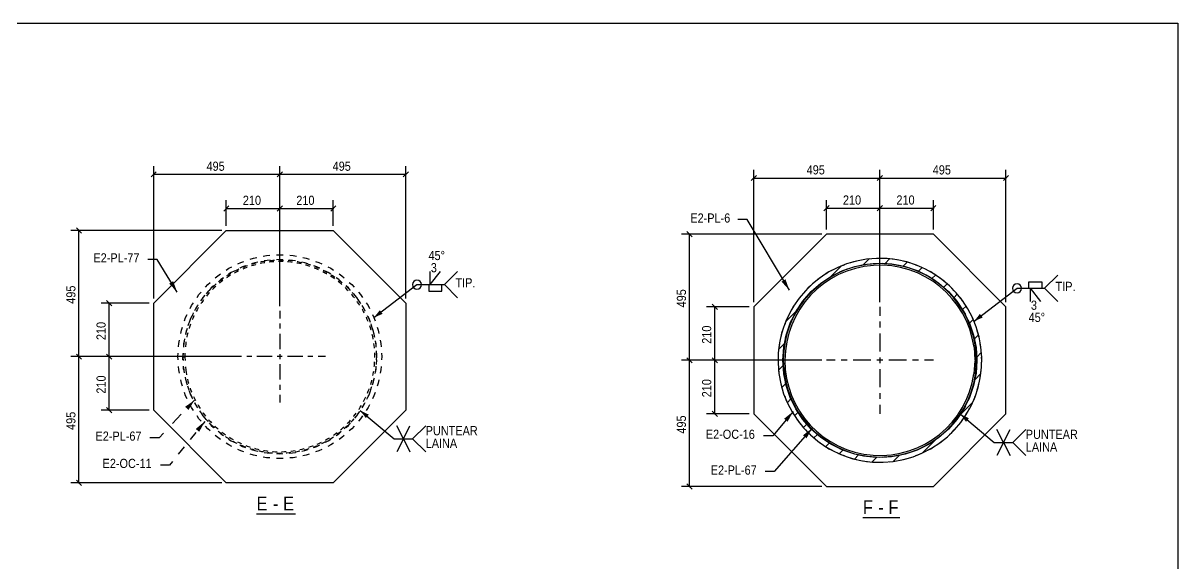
# Model space of a CAD drawing. Header units: millimetres. Extents: x 67 to 383, y 106 to 148.
# Drawn here: x 342.19 to 382.71, y 129.02 to 147.94 of the extents above; entities that cross this region are included whole.
import ezdxf

# ---------------------------------------------------------------- set-up
doc = ezdxf.new("R2010")
doc.units = ezdxf.units.MM
doc.linetypes.add('XKITLINE00', pattern=[0])
doc.styles.add('ARIAL', font='ARIAL.TTF')

msp = doc.modelspace()

# ---------------------------------------------------------------- linework, layer by layer
at = {"color": 5, "linetype": 'XKITLINE00'}
for p, q in [((315.942, 147.941), (382.708, 147.941)), ((382.708, 147.941), (382.708, 106.114))]:
    msp.add_line(p, q, dxfattribs=at)
at = {"linetype": 'XKITLINE00'}
for p, q in [((346.862, 142.732), (346.68, 142.55)), ((346.771, 138.288), (346.771, 142.926)), ((346.771, 142.641), (351.195, 142.641)), ((351.286, 142.732), (351.104, 142.55)), ((351.286, 142.732), (351.104, 142.55)), ((351.195, 138.288), (351.195, 142.926)), ((351.195, 138.288), (351.195, 142.926)), ((351.195, 142.641), (355.619, 142.641)), ((355.71, 142.732), (355.528, 142.55)), ((355.619, 138.288), (355.619, 142.926)), ((367.827, 138.16), (367.827, 142.798)), ((372.252, 138.16), (372.252, 142.798)), ((372.252, 138.16), (372.252, 142.798)), ((376.676, 138.16), (376.676, 142.798)), ((367.918, 142.603), (367.736, 142.421)), ((367.827, 142.512), (372.252, 142.512)), ((372.343, 142.603), (372.161, 142.421)), ((372.343, 142.603), (372.161, 142.421)), ((372.252, 142.512), (376.676, 142.512)), ((376.767, 142.603), (376.585, 142.421)), ((349.409, 141.536), (349.227, 141.354)), ((349.318, 140.835), (349.318, 141.73)), ((349.318, 141.445), (351.195, 141.445)), ((351.286, 141.536), (351.104, 141.354)), ((351.286, 141.536), (351.104, 141.354)), ((351.195, 138.02), (351.195, 141.73)), ((351.195, 138.02), (351.195, 141.73)), ((351.195, 141.445), (353.072, 141.445)), ((353.163, 141.536), (352.981, 141.354)), ((353.072, 140.835), (353.072, 141.73)), ((370.466, 141.546), (370.284, 141.364)), ((370.375, 140.707), (370.375, 141.741)), ((370.375, 141.455), (372.252, 141.455)), ((372.343, 141.546), (372.161, 141.364)), ((372.343, 141.546), (372.161, 141.364)), ((372.252, 138.16), (372.252, 141.741)), ((372.252, 138.16), (372.252, 141.741)), ((372.252, 141.455), (374.129, 141.455)), ((374.22, 141.546), (374.038, 141.364)), ((374.129, 140.707), (374.129, 141.741)), ((367.592, 141.054), (367.27, 141.054)), ((369.076, 138.577), (367.592, 141.054)), ((349.157, 140.674), (343.864, 140.674)), ((344.058, 140.765), (344.24, 140.583)), ((344.149, 136.25), (344.149, 140.674)), ((365.481, 140.637), (365.663, 140.455)), ((370.214, 140.546), (365.287, 140.546)), ((365.572, 136.122), (365.572, 140.546)), ((350.728, 139.795), (350.845, 139.802)), ((351.078, 139.818), (351.195, 139.825)), ((351.195, 139.825), (351.312, 139.818)), ((351.545, 139.802), (351.662, 139.795)), ((346.887, 139.657), (346.565, 139.657)), ((347.596, 138.51), (346.887, 139.657)), ((349.407, 139.346), (349.512, 139.398)), ((349.722, 139.501), (349.827, 139.553)), ((349.892, 139.396), (349.792, 139.347)), ((349.827, 139.553), (349.938, 139.591)), ((349.997, 139.432), (349.892, 139.396)), ((349.911, 139.388), (349.946, 139.403)), ((349.946, 139.403), (350.02, 139.431)), ((350.02, 139.431), (350.061, 139.446)), ((350.159, 139.666), (350.27, 139.703)), ((350.263, 139.451), (350.197, 139.432)), ((350.314, 139.539), (350.208, 139.503)), ((350.214, 139.496), (350.247, 139.506)), ((350.247, 139.506), (350.323, 139.527)), ((350.338, 139.472), (350.263, 139.451)), ((350.27, 139.703), (350.384, 139.726)), ((350.423, 139.561), (350.314, 139.539)), ((350.323, 139.527), (350.369, 139.539)), ((350.352, 139.476), (350.338, 139.472)), ((350.566, 139.525), (350.509, 139.513)), ((350.526, 139.574), (350.556, 139.58)), ((350.556, 139.58), (350.634, 139.594)), ((350.643, 139.538), (350.566, 139.525)), ((350.614, 139.772), (350.728, 139.795)), ((350.634, 139.594), (350.684, 139.602)), ((350.751, 139.626), (350.641, 139.604)), ((350.667, 139.542), (350.643, 139.538)), ((350.862, 139.633), (350.751, 139.626)), ((350.876, 139.569), (350.826, 139.564)), ((350.844, 139.623), (350.87, 139.626)), ((350.87, 139.626), (350.95, 139.632)), ((350.954, 139.576), (350.876, 139.569)), ((350.95, 139.632), (351.004, 139.636)), ((350.986, 139.578), (350.954, 139.576)), ((351.195, 139.655), (351.084, 139.648)), ((351.188, 139.584), (351.147, 139.584)), ((351.165, 139.641), (351.188, 139.641)), ((351.188, 139.641), (351.267, 139.64)), ((351.266, 139.584), (351.188, 139.584)), ((351.306, 139.648), (351.195, 139.655)), ((351.308, 139.582), (351.266, 139.584)), ((351.267, 139.64), (351.326, 139.638)), ((351.5, 139.57), (351.469, 139.573)), ((351.486, 139.628), (351.506, 139.627)), ((351.578, 139.562), (351.5, 139.57)), ((351.506, 139.627), (351.585, 139.619)), ((351.639, 139.626), (351.528, 139.633)), ((351.629, 139.556), (351.578, 139.562)), ((351.585, 139.619), (351.646, 139.611)), ((351.749, 139.604), (351.639, 139.626)), ((351.662, 139.795), (351.776, 139.772)), ((351.81, 139.527), (351.788, 139.531)), ((351.805, 139.586), (351.82, 139.583)), ((351.887, 139.512), (351.81, 139.527)), ((351.82, 139.583), (351.898, 139.567)), ((351.945, 139.499), (351.887, 139.512)), ((351.898, 139.567), (351.963, 139.553)), ((352.076, 139.539), (351.967, 139.561)), ((352.006, 139.726), (352.12, 139.703)), ((352.182, 139.503), (352.076, 139.539)), ((352.114, 139.455), (352.101, 139.459)), ((352.189, 139.433), (352.114, 139.455)), ((352.118, 139.513), (352.13, 139.51)), ((352.12, 139.703), (352.231, 139.666)), ((352.13, 139.51), (352.206, 139.487)), ((352.255, 139.411), (352.189, 139.433)), ((352.206, 139.487), (352.272, 139.465)), ((352.498, 139.396), (352.393, 139.432)), ((352.423, 139.411), (352.431, 139.408)), ((352.431, 139.408), (352.505, 139.378)), ((352.452, 139.591), (352.563, 139.553)), ((352.598, 139.347), (352.498, 139.396)), ((352.563, 139.553), (352.668, 139.501)), ((352.878, 139.398), (352.983, 139.346)), ((370.884, 139.425), (370.779, 139.373)), ((370.994, 139.462), (370.884, 139.425)), ((371.326, 139.575), (371.216, 139.537)), ((371.265, 139.375), (371.37, 139.411)), ((371.441, 139.598), (371.326, 139.575)), ((371.37, 139.411), (371.48, 139.432)), ((371.785, 139.666), (371.67, 139.643)), ((371.698, 139.476), (371.807, 139.497)), ((371.902, 139.674), (371.785, 139.666)), ((371.807, 139.497), (371.918, 139.505)), ((372.252, 139.697), (372.135, 139.689)), ((372.141, 139.519), (372.252, 139.527)), ((372.368, 139.689), (372.252, 139.697)), ((372.252, 139.527), (372.363, 139.519)), ((372.585, 139.505), (372.696, 139.497)), ((372.718, 139.666), (372.602, 139.674)), ((372.696, 139.497), (372.805, 139.476)), ((372.833, 139.643), (372.718, 139.666)), ((373.024, 139.432), (373.133, 139.411)), ((373.177, 139.575), (373.062, 139.598)), ((373.133, 139.411), (373.238, 139.375)), ((373.288, 139.537), (373.177, 139.575)), ((373.62, 139.425), (373.509, 139.462)), ((373.725, 139.373), (373.62, 139.425)), ((348.931, 139.009), (349.019, 139.087)), ((349.019, 139.087), (349.116, 139.151)), ((349.215, 139.013), (349.122, 138.951)), ((349.183, 138.98), (349.209, 138.999)), ((349.31, 139.281), (349.407, 139.346)), ((349.345, 139.024), (349.331, 139.014)), ((349.342, 139.09), (349.38, 139.115)), ((349.41, 139.067), (349.345, 139.024)), ((349.38, 139.115), (349.448, 139.156)), ((349.493, 139.199), (349.4, 139.137)), ((349.466, 139.101), (349.41, 139.067)), ((349.448, 139.156), (349.479, 139.174)), ((349.592, 139.248), (349.493, 139.199)), ((349.613, 139.185), (349.606, 139.181)), ((349.682, 139.221), (349.613, 139.185)), ((349.619, 139.253), (349.656, 139.272)), ((349.656, 139.272), (349.728, 139.307)), ((349.749, 139.254), (349.682, 139.221)), ((349.728, 139.307), (349.763, 139.324)), ((349.967, 139.35), (349.895, 139.321)), ((350.04, 139.378), (349.967, 139.35)), ((350.045, 139.38), (350.04, 139.378)), ((352.41, 139.355), (352.406, 139.357)), ((352.483, 139.326), (352.41, 139.355)), ((352.554, 139.295), (352.483, 139.326)), ((352.505, 139.378), (352.572, 139.349)), ((352.765, 139.192), (352.7, 139.226)), ((352.717, 139.28), (352.721, 139.278)), ((352.721, 139.278), (352.792, 139.242)), ((352.834, 139.154), (352.765, 139.192)), ((352.792, 139.242), (352.859, 139.205)), ((352.897, 139.199), (352.798, 139.248)), ((352.841, 139.15), (352.834, 139.154)), ((352.99, 139.137), (352.897, 139.199)), ((353.034, 139.032), (352.979, 139.067)), ((352.983, 139.346), (353.08, 139.281)), ((352.998, 139.122), (352.998, 139.122)), ((352.998, 139.122), (353.065, 139.079)), ((353.098, 138.988), (353.034, 139.032)), ((353.065, 139.079), (353.131, 139.035)), ((353.113, 138.977), (353.098, 138.988)), ((353.131, 139.035), (353.132, 139.034)), ((353.268, 138.951), (353.175, 139.013)), ((353.274, 139.151), (353.371, 139.087)), ((353.371, 139.087), (353.459, 139.009)), ((370.173, 139.023), (370.075, 138.958)), ((370.464, 139.218), (370.367, 139.153)), ((370.457, 139.009), (370.549, 139.07)), ((370.569, 139.27), (370.464, 139.218)), ((370.549, 139.07), (370.649, 139.12)), ((370.849, 139.218), (370.949, 139.267)), ((370.949, 139.267), (371.054, 139.303)), ((373.449, 139.303), (373.555, 139.267)), ((373.555, 139.267), (373.655, 139.218)), ((373.854, 139.12), (373.954, 139.07)), ((374.039, 139.218), (373.934, 139.27)), ((373.954, 139.07), (374.047, 139.009)), ((374.137, 139.153), (374.039, 139.218)), ((374.428, 138.958), (374.331, 139.023)), ((348.59, 138.69), (348.667, 138.778)), ((348.667, 138.778), (348.755, 138.855)), ((348.787, 138.658), (348.714, 138.574)), ((348.871, 138.731), (348.787, 138.658)), ((348.86, 138.63), (348.835, 138.605)), ((348.839, 138.689), (348.878, 138.726)), ((348.917, 138.685), (348.86, 138.63)), ((348.878, 138.726), (348.937, 138.78)), ((348.951, 138.716), (348.917, 138.685)), ((348.937, 138.78), (348.958, 138.798)), ((349.122, 138.951), (349.039, 138.878)), ((349.093, 138.839), (349.073, 138.822)), ((349.081, 138.901), (349.12, 138.932)), ((349.155, 138.887), (349.093, 138.839)), ((349.12, 138.932), (349.183, 138.98)), ((349.2, 138.921), (349.155, 138.887)), ((353.286, 138.847), (353.242, 138.882)), ((353.262, 138.939), (353.322, 138.892)), ((353.352, 138.878), (353.268, 138.951)), ((353.346, 138.798), (353.286, 138.847)), ((353.322, 138.892), (353.383, 138.841)), ((353.367, 138.78), (353.346, 138.798)), ((353.383, 138.841), (353.387, 138.838)), ((353.52, 138.64), (353.486, 138.672)), ((353.507, 138.731), (353.56, 138.681)), ((353.603, 138.658), (353.519, 138.731)), ((353.575, 138.585), (353.52, 138.64)), ((353.56, 138.681), (353.616, 138.625)), ((353.6, 138.559), (353.575, 138.585)), ((353.676, 138.574), (353.603, 138.658)), ((353.616, 138.625), (353.622, 138.618)), ((353.635, 138.855), (353.723, 138.778)), ((353.723, 138.778), (353.8, 138.69)), ((369.724, 138.65), (369.647, 138.562)), ((369.812, 138.727), (369.724, 138.65)), ((369.844, 138.529), (369.928, 138.603)), ((370.075, 138.958), (369.987, 138.881)), ((370.095, 138.75), (370.179, 138.823)), ((370.179, 138.823), (370.272, 138.885)), ((374.232, 138.885), (374.325, 138.823)), ((374.325, 138.823), (374.408, 138.75)), ((374.516, 138.881), (374.428, 138.958)), ((374.576, 138.603), (374.659, 138.529)), ((374.78, 138.65), (374.692, 138.727)), ((374.857, 138.562), (374.78, 138.65)), ((345.119, 138.218), (345.301, 138.036)), ((348.294, 138.329), (348.359, 138.427)), ((348.359, 138.427), (348.436, 138.514)), ((348.422, 138.201), (348.457, 138.251)), ((348.494, 138.323), (348.432, 138.23)), ((348.457, 138.251), (348.504, 138.314)), ((348.503, 138.217), (348.457, 138.153)), ((348.567, 138.407), (348.494, 138.323)), ((348.52, 138.24), (348.503, 138.217)), ((348.504, 138.314), (348.517, 138.33)), ((348.619, 138.455), (348.656, 138.498)), ((348.648, 138.401), (348.619, 138.367)), ((348.699, 138.461), (348.648, 138.401)), ((348.656, 138.498), (348.71, 138.557)), ((348.724, 138.489), (348.699, 138.461)), ((348.71, 138.557), (348.726, 138.575)), ((353.734, 138.412), (353.709, 138.44)), ((353.732, 138.5), (353.777, 138.449)), ((353.784, 138.352), (353.734, 138.412)), ((353.777, 138.449), (353.828, 138.388)), ((353.812, 138.316), (353.784, 138.352)), ((353.896, 138.323), (353.823, 138.407)), ((353.828, 138.388), (353.836, 138.378)), ((353.958, 138.23), (353.896, 138.323)), ((353.925, 138.165), (353.908, 138.188)), ((353.933, 138.25), (353.971, 138.197)), ((353.954, 138.514), (354.031, 138.427)), ((353.971, 138.197), (354.016, 138.132)), ((354.031, 138.427), (354.096, 138.329)), ((369.415, 138.298), (369.35, 138.201)), ((369.492, 138.386), (369.415, 138.298)), ((369.489, 138.102), (369.55, 138.194)), ((369.55, 138.194), (369.624, 138.278)), ((369.771, 138.446), (369.844, 138.529)), ((374.659, 138.529), (374.733, 138.446)), ((374.88, 138.278), (374.953, 138.194)), ((374.953, 138.194), (375.015, 138.102)), ((375.088, 138.298), (375.011, 138.386)), ((375.153, 138.201), (375.088, 138.298)), ((346.61, 138.127), (344.924, 138.127)), ((345.21, 136.25), (345.21, 138.127)), ((348.047, 137.933), (348.099, 138.038)), ((348.099, 138.038), (348.164, 138.135)), ((348.132, 137.705), (348.167, 137.776)), ((348.167, 137.776), (348.173, 137.788)), ((348.246, 137.953), (348.197, 137.853)), ((348.308, 138.045), (348.246, 137.953)), ((348.249, 137.93), (348.282, 137.985)), ((348.291, 137.889), (348.261, 137.834)), ((348.282, 137.985), (348.323, 138.053)), ((348.33, 137.956), (348.291, 137.889)), ((348.323, 138.053), (348.332, 138.067)), ((348.341, 137.973), (348.33, 137.956)), ((348.457, 138.153), (348.427, 138.109)), ((351.195, 137.859), (351.195, 137.591)), ((353.969, 138.1), (353.925, 138.165)), ((353.999, 138.055), (353.969, 138.1)), ((354.016, 138.132), (354.025, 138.118)), ((354.144, 137.953), (354.082, 138.045)), ((354.092, 137.901), (354.082, 137.917)), ((354.13, 137.832), (354.092, 137.901)), ((354.111, 137.982), (354.141, 137.929)), ((354.16, 137.776), (354.13, 137.832)), ((354.141, 137.929), (354.18, 137.859)), ((354.193, 137.853), (354.144, 137.953)), ((354.18, 137.859), (354.189, 137.841)), ((354.226, 138.135), (354.291, 138.038)), ((354.291, 138.038), (354.343, 137.933)), ((367.666, 137.999), (366.173, 137.999)), ((366.368, 138.09), (366.55, 137.908)), ((366.459, 136.122), (366.459, 137.999)), ((369.156, 137.909), (369.104, 137.804)), ((369.22, 138.006), (369.156, 137.909)), ((369.254, 137.724), (369.303, 137.824)), ((369.303, 137.824), (369.365, 137.917)), ((372.252, 137.999), (372.252, 137.686)), ((375.139, 137.917), (375.201, 137.824)), ((375.201, 137.824), (375.25, 137.724)), ((375.348, 137.909), (375.283, 138.006)), ((375.4, 137.804), (375.348, 137.909)), ((347.854, 137.508), (347.892, 137.618)), ((347.892, 137.618), (347.944, 137.723)), ((347.985, 137.344), (348.009, 137.412)), ((348.009, 137.412), (348.037, 137.486)), ((348.049, 137.553), (348.013, 137.448)), ((348.062, 137.392), (348.036, 137.318)), ((348.037, 137.486), (348.041, 137.495)), ((348.099, 137.653), (348.049, 137.553)), ((348.063, 137.394), (348.062, 137.392)), ((348.103, 137.643), (348.132, 137.705)), ((348.15, 137.61), (348.122, 137.544)), ((348.183, 137.681), (348.15, 137.61)), ((348.188, 137.69), (348.183, 137.681)), ((351.195, 137.412), (351.195, 137.233)), ((354.234, 137.622), (354.23, 137.631)), ((354.265, 137.551), (354.234, 137.622)), ((354.262, 137.697), (354.286, 137.646)), ((354.293, 137.483), (354.265, 137.551)), ((354.286, 137.646), (354.318, 137.573)), ((354.341, 137.553), (354.292, 137.653)), ((354.318, 137.573), (354.327, 137.55)), ((354.377, 137.448), (354.341, 137.553)), ((354.385, 137.4), (354.403, 137.35)), ((354.446, 137.723), (354.498, 137.618)), ((354.498, 137.618), (354.536, 137.508)), ((368.949, 137.49), (368.911, 137.379)), ((369, 137.595), (368.949, 137.49)), ((369.07, 137.319), (369.106, 137.425)), ((369.106, 137.425), (369.155, 137.525)), ((372.252, 137.477), (372.252, 137.269)), ((375.348, 137.525), (375.397, 137.425)), ((375.397, 137.425), (375.433, 137.319)), ((375.555, 137.49), (375.503, 137.595)), ((375.592, 137.379), (375.555, 137.49)), ((347.719, 137.061), (347.742, 137.175)), ((347.742, 137.175), (347.779, 137.286)), ((347.906, 137.131), (347.884, 137.022)), ((347.896, 137.035), (347.914, 137.108)), ((347.942, 137.237), (347.906, 137.131)), ((347.914, 137.108), (347.935, 137.185)), ((347.95, 137.018), (347.933, 136.942)), ((347.935, 137.185), (347.937, 137.19)), ((347.967, 137.087), (347.95, 137.018)), ((348.036, 137.318), (348.012, 137.244)), ((348.012, 137.244), (348.012, 137.241)), ((351.195, 137.055), (351.195, 136.518)), ((354.374, 137.257), (354.349, 137.332)), ((354.349, 137.332), (354.349, 137.332)), ((354.396, 137.183), (354.374, 137.257)), ((354.397, 137.179), (354.396, 137.183)), ((354.403, 137.35), (354.428, 137.275)), ((354.428, 137.275), (354.436, 137.248)), ((354.454, 136.955), (354.438, 137.024)), ((354.484, 137.131), (354.448, 137.237)), ((354.479, 137.093), (354.492, 137.045)), ((354.506, 137.022), (354.484, 137.131)), ((354.492, 137.045), (354.509, 136.967)), ((354.509, 136.967), (354.516, 136.936)), ((354.611, 137.286), (354.648, 137.175)), ((354.648, 137.175), (354.671, 137.061)), ((368.798, 137.047), (368.776, 136.932)), ((368.836, 137.158), (368.798, 137.047)), ((368.941, 136.894), (368.963, 137.003)), ((368.963, 137.003), (368.999, 137.108)), ((372.252, 137.06), (372.252, 136.434)), ((375.505, 137.108), (375.541, 137.003)), ((375.541, 137.003), (375.562, 136.894)), ((375.705, 137.047), (375.668, 137.158)), ((375.728, 136.932), (375.705, 137.047)), ((347.643, 136.6), (347.65, 136.717)), ((347.65, 136.717), (347.673, 136.831)), ((347.819, 136.695), (347.812, 136.583)), ((347.841, 136.804), (347.819, 136.695)), ((347.829, 136.605), (347.836, 136.719)), ((347.836, 136.719), (347.848, 136.797)), ((347.848, 136.797), (347.862, 136.876)), ((347.862, 136.876), (347.862, 136.877)), ((347.893, 136.711), (347.885, 136.599)), ((347.902, 136.772), (347.893, 136.711)), ((347.893, 136.711), (347.893, 136.711)), ((347.933, 136.942), (347.931, 136.93)), ((354.47, 136.879), (354.454, 136.955)), ((354.472, 136.866), (354.47, 136.879)), ((354.506, 136.647), (354.498, 136.707)), ((354.514, 136.569), (354.506, 136.647)), ((354.516, 136.548), (354.514, 136.569)), ((354.545, 136.778), (354.552, 136.733)), ((354.571, 136.695), (354.549, 136.804)), ((354.552, 136.733), (354.562, 136.654)), ((354.562, 136.654), (354.566, 136.619)), ((354.578, 136.583), (354.571, 136.695)), ((354.717, 136.831), (354.74, 136.717)), ((354.74, 136.717), (354.747, 136.6)), ((368.707, 136.588), (368.699, 136.472)), ((368.73, 136.703), (368.707, 136.588)), ((368.869, 136.455), (368.876, 136.566)), ((368.876, 136.566), (368.898, 136.675)), ((375.606, 136.675), (375.628, 136.566)), ((375.635, 136.455), (375.628, 136.566)), ((375.796, 136.588), (375.774, 136.703)), ((375.804, 136.472), (375.796, 136.588)), ((349.646, 136.25), (343.864, 136.25)), ((349.646, 136.25), (343.864, 136.25)), ((344.058, 136.341), (344.24, 136.159)), ((344.058, 136.341), (344.24, 136.159)), ((344.149, 131.826), (344.149, 136.25)), ((349.676, 136.25), (344.924, 136.25)), ((349.676, 136.25), (344.924, 136.25)), ((345.119, 136.341), (345.301, 136.159)), ((345.119, 136.341), (345.301, 136.159)), ((345.21, 134.373), (345.21, 136.25)), ((347.62, 136.25), (347.627, 136.367)), ((347.627, 136.133), (347.62, 136.25)), ((347.797, 136.361), (347.79, 136.25)), ((347.797, 136.139), (347.79, 136.25)), ((347.805, 136.264), (347.813, 136.377)), ((347.805, 136.264), (347.862, 136.264)), ((347.862, 136.237), (347.805, 136.237)), ((347.813, 136.119), (347.805, 136.237)), ((347.869, 136.375), (347.862, 136.264)), ((347.862, 136.237), (347.87, 136.121)), ((349.854, 136.25), (349.586, 136.25)), ((350.212, 136.25), (350.033, 136.25)), ((350.927, 136.25), (350.391, 136.25)), ((351.284, 136.25), (351.106, 136.25)), ((351.195, 136.339), (351.195, 136.161)), ((351.999, 136.25), (351.463, 136.25)), ((352.357, 136.25), (352.178, 136.25)), ((352.804, 136.25), (352.536, 136.25)), ((354.528, 136.335), (354.526, 136.387)), ((354.529, 136.257), (354.528, 136.335)), ((354.529, 136.226), (354.529, 136.257)), ((354.579, 136.458), (354.582, 136.416)), ((354.582, 136.416), (354.585, 136.337)), ((354.585, 136.337), (354.586, 136.298)), ((354.6, 136.25), (354.593, 136.361)), ((354.593, 136.139), (354.6, 136.25)), ((354.763, 136.367), (354.77, 136.25)), ((354.77, 136.25), (354.763, 136.133)), ((365.481, 136.213), (365.663, 136.031)), ((365.481, 136.213), (365.663, 136.031)), ((366.368, 136.213), (366.55, 136.031)), ((366.368, 136.213), (366.55, 136.031)), ((368.684, 136.238), (368.677, 136.122)), ((368.847, 136.122), (368.854, 136.233)), ((372.252, 136.226), (372.252, 136.017)), ((375.657, 136.122), (375.649, 136.233)), ((375.827, 136.122), (375.819, 136.238)), ((347.65, 135.783), (347.643, 135.9)), ((347.673, 135.669), (347.65, 135.783)), ((347.819, 135.806), (347.812, 135.917)), ((347.819, 135.806), (347.841, 135.696)), ((347.838, 135.768), (347.83, 135.885)), ((347.851, 135.689), (347.838, 135.768)), ((347.838, 135.768), (347.838, 135.768)), ((347.886, 135.891), (347.895, 135.776)), ((347.895, 135.776), (347.907, 135.698)), ((351.195, 135.982), (351.195, 135.446)), ((354.486, 135.712), (354.491, 135.746)), ((354.511, 135.905), (354.515, 135.945)), ((354.515, 135.945), (354.522, 136.023)), ((354.522, 136.023), (354.524, 136.065)), ((354.554, 135.782), (354.542, 135.703)), ((354.549, 135.696), (354.571, 135.806)), ((354.558, 135.816), (354.554, 135.782)), ((354.571, 135.806), (354.578, 135.917)), ((354.578, 136.019), (354.575, 135.976)), ((354.583, 136.098), (354.578, 136.019)), ((354.584, 136.137), (354.583, 136.098)), ((354.74, 135.783), (354.717, 135.669)), ((354.747, 135.9), (354.74, 135.783)), ((370.214, 136.122), (365.287, 136.122)), ((370.214, 136.122), (365.287, 136.122)), ((365.572, 131.697), (365.572, 136.122)), ((370.214, 136.122), (366.173, 136.122)), ((370.214, 136.122), (366.173, 136.122)), ((366.459, 134.245), (366.459, 136.122)), ((368.677, 136.122), (368.684, 136.005)), ((368.699, 135.772), (368.707, 135.655)), ((368.854, 136.011), (368.847, 136.122)), ((368.876, 135.677), (368.869, 135.788)), ((370.688, 136.122), (370.375, 136.122)), ((371.105, 136.122), (370.896, 136.122)), ((371.939, 136.122), (371.313, 136.122)), ((372.356, 136.122), (372.147, 136.122)), ((372.252, 135.809), (372.252, 135.183)), ((373.19, 136.122), (372.565, 136.122)), ((373.607, 136.122), (373.399, 136.122)), ((374.129, 136.122), (373.816, 136.122)), ((375.635, 135.788), (375.628, 135.677)), ((375.657, 136.122), (375.649, 136.011)), ((375.796, 135.655), (375.804, 135.772)), ((375.819, 136.005), (375.827, 136.122)), ((347.742, 135.325), (347.719, 135.439)), ((347.851, 135.688), (347.851, 135.689)), ((347.898, 135.455), (347.881, 135.53)), ((347.884, 135.478), (347.906, 135.369)), ((347.918, 135.378), (347.898, 135.455)), ((347.906, 135.369), (347.942, 135.263)), ((347.907, 135.698), (347.921, 135.621)), ((347.919, 135.374), (347.918, 135.378)), ((347.921, 135.621), (347.921, 135.617)), ((347.956, 135.46), (347.973, 135.393)), ((347.973, 135.393), (347.994, 135.318)), ((354.4, 135.331), (354.421, 135.407)), ((354.421, 135.407), (354.427, 135.43)), ((354.448, 135.263), (354.484, 135.369)), ((354.476, 135.392), (354.462, 135.343)), ((354.463, 135.587), (354.472, 135.635)), ((354.472, 135.635), (354.486, 135.712)), ((354.495, 135.469), (354.476, 135.392)), ((354.484, 135.369), (354.506, 135.478)), ((354.502, 135.499), (354.495, 135.469)), ((354.542, 135.703), (354.534, 135.657)), ((354.671, 135.439), (354.648, 135.325)), ((368.707, 135.655), (368.73, 135.54)), ((368.898, 135.568), (368.876, 135.677)), ((368.963, 135.24), (368.941, 135.35)), ((375.562, 135.35), (375.541, 135.24)), ((375.628, 135.677), (375.606, 135.568)), ((375.774, 135.54), (375.796, 135.655)), ((347.779, 135.214), (347.742, 135.325)), ((347.892, 134.882), (347.854, 134.993)), ((347.987, 135.15), (347.965, 135.219)), ((348.014, 135.075), (347.987, 135.15)), ((347.994, 135.318), (347.998, 135.305)), ((348.013, 135.053), (348.049, 134.947)), ((348.017, 135.067), (348.014, 135.075)), ((348.047, 135.151), (348.067, 135.095)), ((348.049, 134.947), (348.099, 134.847)), ((348.067, 135.095), (348.095, 135.022)), ((348.095, 135.022), (348.104, 135.001)), ((351.195, 135.267), (351.195, 135.088)), ((354.275, 134.973), (354.3, 135.035)), ((354.292, 134.847), (354.341, 134.947)), ((354.3, 135.035), (354.328, 135.108)), ((354.328, 135.108), (354.333, 135.123)), ((354.341, 134.947), (354.377, 135.053)), ((354.381, 135.089), (354.362, 135.038)), ((354.407, 135.164), (354.381, 135.089)), ((354.384, 135.275), (354.4, 135.331)), ((354.416, 135.19), (354.407, 135.164)), ((354.536, 134.993), (354.498, 134.882)), ((354.648, 135.325), (354.611, 135.214)), ((368.776, 135.311), (368.798, 135.196)), ((368.798, 135.196), (368.836, 135.086)), ((368.999, 135.135), (368.963, 135.24)), ((372.252, 134.975), (372.252, 134.766)), ((375.541, 135.24), (375.505, 135.135)), ((375.668, 135.086), (375.705, 135.196)), ((375.705, 135.196), (375.728, 135.311)), ((347.944, 134.777), (347.892, 134.882)), ((348.099, 134.463), (348.047, 134.567)), ((348.208, 134.729), (348.052, 134.564)), ((348.104, 134.855), (348.077, 134.918)), ((348.138, 134.783), (348.104, 134.855)), ((348.144, 134.771), (348.138, 134.783)), ((348.168, 134.853), (348.189, 134.807)), ((348.189, 134.807), (348.224, 134.737)), ((348.197, 134.648), (348.246, 134.548)), ((348.249, 134.571), (348.217, 134.628)), ((348.224, 134.737), (348.239, 134.709)), ((348.246, 134.548), (348.308, 134.455)), ((348.289, 134.503), (348.249, 134.571)), ((348.316, 134.568), (348.337, 134.532)), ((348.337, 134.532), (348.379, 134.465)), ((351.195, 134.909), (351.195, 134.641)), ((354.019, 134.477), (354.058, 134.542)), ((354.082, 134.455), (354.144, 134.548)), ((354.148, 134.584), (354.109, 134.515)), ((354.137, 134.682), (354.173, 134.75)), ((354.144, 134.548), (354.193, 134.648)), ((354.158, 134.601), (354.148, 134.584)), ((354.173, 134.75), (354.207, 134.82)), ((354.207, 134.82), (354.21, 134.826)), ((354.258, 134.795), (354.233, 134.743)), ((354.292, 134.868), (354.258, 134.795)), ((354.343, 134.567), (354.291, 134.463)), ((354.301, 134.889), (354.292, 134.868)), ((354.498, 134.882), (354.446, 134.777)), ((368.911, 134.864), (368.949, 134.753)), ((368.949, 134.753), (369, 134.649)), ((369.106, 134.819), (369.07, 134.924)), ((369.155, 134.719), (369.106, 134.819)), ((372.252, 134.558), (372.252, 134.245)), ((375.397, 134.819), (375.348, 134.719)), ((375.433, 134.924), (375.397, 134.819)), ((375.503, 134.649), (375.555, 134.753)), ((375.555, 134.753), (375.592, 134.864)), ((346.61, 134.373), (344.924, 134.373)), ((345.119, 134.464), (345.301, 134.282)), ((347.74, 134.234), (347.428, 133.904)), ((348.164, 134.365), (348.099, 134.463)), ((348.297, 134.489), (348.289, 134.503)), ((348.359, 134.074), (348.294, 134.171)), ((348.379, 134.465), (348.401, 134.431)), ((348.419, 134.303), (348.384, 134.353)), ((348.465, 134.238), (348.419, 134.303)), ((348.432, 134.27), (348.494, 134.177)), ((348.477, 134.222), (348.465, 134.238)), ((348.492, 134.298), (348.511, 134.272)), ((348.494, 134.177), (348.567, 134.094)), ((348.511, 134.272), (348.558, 134.21)), ((348.558, 134.21), (348.589, 134.17)), ((353.782, 134.147), (353.792, 134.159)), ((353.792, 134.159), (353.841, 134.221)), ((353.823, 134.094), (353.896, 134.177)), ((353.841, 134.221), (353.88, 134.274)), ((353.933, 134.25), (353.894, 134.197)), ((353.896, 134.177), (353.958, 134.27)), ((353.979, 134.315), (353.933, 134.25)), ((353.973, 134.406), (353.977, 134.412)), ((353.977, 134.412), (354.019, 134.477)), ((353.988, 134.328), (353.979, 134.315)), ((354.096, 134.171), (354.031, 134.074)), ((354.109, 134.515), (354.076, 134.462)), ((354.291, 134.463), (354.226, 134.365)), ((367.666, 134.245), (366.173, 134.245)), ((366.368, 134.336), (366.55, 134.154)), ((369.211, 134.331), (368.493, 133.474)), ((369.104, 134.439), (369.156, 134.334)), ((369.156, 134.334), (369.22, 134.237)), ((369.303, 134.419), (369.254, 134.519)), ((369.365, 134.327), (369.303, 134.419)), ((369.55, 134.049), (369.489, 134.141)), ((375.015, 134.141), (374.953, 134.049)), ((375.201, 134.419), (375.139, 134.327)), ((375.25, 134.519), (375.201, 134.419)), ((375.283, 134.237), (375.348, 134.334)), ((375.348, 134.334), (375.4, 134.439)), ((348.436, 133.986), (348.359, 134.074)), ((348.56, 133.979), (348.458, 133.851)), ((348.613, 134.051), (348.577, 134.096)), ((348.667, 133.722), (348.59, 133.81)), ((348.666, 133.991), (348.613, 134.051)), ((348.682, 133.974), (348.666, 133.991)), ((348.755, 133.645), (348.667, 133.722)), ((348.692, 134.047), (348.708, 134.029)), ((348.708, 134.029), (348.761, 133.972)), ((348.714, 133.926), (348.787, 133.842)), ((348.761, 133.972), (348.802, 133.929)), ((348.787, 133.842), (348.871, 133.769)), ((348.831, 133.819), (348.792, 133.857)), ((348.888, 133.765), (348.831, 133.819)), ((348.909, 133.746), (348.888, 133.765)), ((348.916, 133.816), (348.927, 133.806)), ((348.927, 133.806), (348.985, 133.754)), ((348.985, 133.754), (349.036, 133.709)), ((353.357, 133.712), (353.416, 133.763)), ((353.416, 133.763), (353.451, 133.796)), ((353.512, 133.774), (353.458, 133.725)), ((353.57, 133.829), (353.512, 133.774)), ((353.519, 133.769), (353.603, 133.842)), ((353.567, 133.907), (353.585, 133.925)), ((353.576, 133.835), (353.57, 133.829)), ((353.585, 133.925), (353.639, 133.982)), ((353.603, 133.842), (353.676, 133.926)), ((353.723, 133.722), (353.635, 133.645)), ((353.639, 133.982), (353.677, 134.024)), ((353.734, 134.002), (353.687, 133.951)), ((353.8, 133.81), (353.723, 133.722)), ((353.786, 134.062), (353.734, 134.002)), ((353.794, 134.072), (353.786, 134.062)), ((354.031, 134.074), (353.954, 133.986)), ((369.881, 133.747), (368.546, 132.219)), ((369.35, 134.042), (369.415, 133.945)), ((369.415, 133.945), (369.492, 133.857)), ((369.624, 133.965), (369.55, 134.049)), ((369.844, 133.714), (369.771, 133.798)), ((374.733, 133.798), (374.659, 133.714)), ((374.953, 134.049), (374.88, 133.965)), ((375.011, 133.857), (375.088, 133.945)), ((375.088, 133.945), (375.153, 134.042)), ((346.96, 133.409), (346.638, 133.409)), ((347.116, 133.574), (346.96, 133.409)), ((348.252, 133.597), (348.046, 133.343)), ((349.019, 133.414), (348.931, 133.491)), ((349.116, 133.349), (349.019, 133.414)), ((349.069, 133.609), (349.03, 133.64)), ((349.039, 133.622), (349.122, 133.549)), ((349.131, 133.559), (349.069, 133.609)), ((349.122, 133.549), (349.215, 133.487)), ((349.156, 133.541), (349.131, 133.559)), ((349.161, 133.608), (349.166, 133.604)), ((349.166, 133.604), (349.228, 133.558)), ((349.228, 133.558), (349.291, 133.513)), ((349.325, 133.421), (349.287, 133.447)), ((349.392, 133.378), (349.325, 133.421)), ((349.422, 133.36), (349.392, 133.378)), ((349.4, 133.363), (349.493, 133.301)), ((349.425, 133.424), (349.489, 133.385)), ((349.489, 133.385), (349.557, 133.346)), ((349.557, 133.346), (349.564, 133.342)), ((352.8, 133.327), (352.846, 133.353)), ((352.846, 133.353), (352.913, 133.393)), ((352.897, 133.301), (352.99, 133.363)), ((352.913, 133.393), (352.939, 133.408)), ((352.942, 133.344), (352.941, 133.343)), ((353.01, 133.386), (352.942, 133.344)), ((353.077, 133.429), (353.01, 133.386)), ((353.074, 133.496), (353.11, 133.52)), ((353.077, 133.429), (353.077, 133.429)), ((353.11, 133.52), (353.173, 133.566)), ((353.173, 133.566), (353.204, 133.59)), ((353.175, 133.487), (353.268, 133.549)), ((353.27, 133.568), (353.209, 133.522)), ((353.268, 133.549), (353.352, 133.622)), ((353.333, 133.618), (353.27, 133.568)), ((353.371, 133.414), (353.274, 133.349)), ((353.33, 133.69), (353.357, 133.712)), ((353.336, 133.621), (353.333, 133.618)), ((353.459, 133.491), (353.371, 133.414)), ((368.493, 133.474), (368.172, 133.474)), ((369.647, 133.682), (369.724, 133.594)), ((369.724, 133.594), (369.812, 133.517)), ((369.928, 133.641), (369.844, 133.714)), ((369.987, 133.362), (370.075, 133.285)), ((370.179, 133.42), (370.095, 133.494)), ((370.272, 133.358), (370.179, 133.42)), ((374.325, 133.42), (374.232, 133.358)), ((374.408, 133.494), (374.325, 133.42)), ((374.428, 133.285), (374.516, 133.362)), ((374.659, 133.714), (374.576, 133.641)), ((374.692, 133.517), (374.78, 133.594)), ((374.78, 133.594), (374.857, 133.682)), ((347.841, 133.088), (347.635, 132.834)), ((349.407, 133.154), (349.31, 133.219)), ((349.512, 133.102), (349.407, 133.154)), ((349.493, 133.301), (349.592, 133.252)), ((349.598, 133.258), (349.561, 133.279)), ((349.669, 133.222), (349.598, 133.258)), ((349.704, 133.205), (349.669, 133.222)), ((349.706, 133.267), (349.765, 133.238)), ((349.827, 132.947), (349.722, 132.999)), ((349.765, 133.238), (349.836, 133.205)), ((349.792, 133.154), (349.892, 133.104)), ((349.938, 132.909), (349.827, 132.947)), ((349.836, 133.205), (349.852, 133.199)), ((349.886, 133.122), (349.85, 133.137)), ((349.959, 133.092), (349.886, 133.122)), ((349.892, 133.104), (349.997, 133.069)), ((349.999, 133.077), (349.959, 133.092)), ((350, 133.137), (350.053, 133.117)), ((350.053, 133.117), (350.127, 133.092)), ((350.127, 133.092), (350.152, 133.083)), ((350.184, 133.013), (350.151, 133.024)), ((350.26, 132.99), (350.184, 133.013)), ((350.208, 132.997), (350.314, 132.961)), ((350.305, 132.978), (350.26, 132.99)), ((350.306, 133.037), (350.351, 133.024)), ((350.314, 132.961), (350.423, 132.939)), ((350.351, 133.024), (350.427, 133.005)), ((350.427, 133.005), (350.462, 132.998)), ((350.492, 132.933), (350.461, 132.94)), ((350.57, 132.917), (350.492, 132.933)), ((350.619, 132.909), (350.57, 132.917)), ((350.62, 132.966), (350.657, 132.959)), ((350.657, 132.959), (350.735, 132.948)), ((350.735, 132.948), (350.779, 132.942)), ((350.939, 132.926), (350.968, 132.924)), ((350.968, 132.924), (351.046, 132.919)), ((351.046, 132.919), (351.099, 132.917)), ((351.26, 132.917), (351.28, 132.917)), ((351.28, 132.917), (351.358, 132.92)), ((351.358, 132.92), (351.421, 132.924)), ((351.581, 132.938), (351.592, 132.94)), ((351.592, 132.94), (351.669, 132.95)), ((351.669, 132.95), (351.74, 132.961)), ((351.834, 132.92), (351.756, 132.906)), ((351.898, 132.933), (351.834, 132.92)), ((351.898, 132.991), (351.9, 132.991)), ((351.9, 132.991), (351.976, 133.009)), ((351.967, 132.939), (352.076, 132.961)), ((351.976, 133.009), (352.052, 133.028)), ((352.052, 133.028), (352.055, 133.029)), ((352.067, 132.973), (352.055, 132.97)), ((352.143, 132.994), (352.067, 132.973)), ((352.076, 132.961), (352.182, 132.997)), ((352.209, 133.014), (352.143, 132.994)), ((352.209, 133.074), (352.277, 133.096)), ((352.277, 133.096), (352.35, 133.122)), ((352.35, 133.122), (352.361, 133.127)), ((352.37, 133.069), (352.362, 133.066)), ((352.444, 133.097), (352.37, 133.069)), ((352.393, 133.069), (352.498, 133.104)), ((352.511, 133.125), (352.444, 133.097)), ((352.563, 132.947), (352.452, 132.909)), ((352.498, 133.104), (352.598, 133.154)), ((352.511, 133.186), (352.567, 133.211)), ((352.668, 132.999), (352.563, 132.947)), ((352.567, 133.211), (352.638, 133.244)), ((352.638, 133.244), (352.657, 133.253)), ((352.663, 133.193), (352.658, 133.191)), ((352.734, 133.228), (352.663, 133.193)), ((352.802, 133.264), (352.734, 133.228)), ((352.798, 133.252), (352.897, 133.301)), ((352.983, 133.154), (352.878, 133.102)), ((353.08, 133.219), (352.983, 133.154)), ((370.075, 133.285), (370.173, 133.22)), ((370.367, 133.09), (370.464, 133.025)), ((370.549, 133.173), (370.457, 133.235)), ((370.464, 133.025), (370.569, 132.974)), ((370.649, 133.124), (370.549, 133.173)), ((370.949, 132.976), (370.849, 133.025)), ((371.054, 132.94), (370.949, 132.976)), ((373.555, 132.976), (373.449, 132.94)), ((373.655, 133.025), (373.555, 132.976)), ((373.954, 133.173), (373.854, 133.124)), ((373.934, 132.974), (374.039, 133.025)), ((374.047, 133.235), (373.954, 133.173)), ((374.039, 133.025), (374.137, 133.09)), ((374.331, 133.22), (374.428, 133.285)), ((347.43, 132.579), (347.327, 132.452)), ((350.27, 132.797), (350.159, 132.834)), ((350.384, 132.774), (350.27, 132.797)), ((350.728, 132.706), (350.614, 132.728)), ((350.641, 132.896), (350.751, 132.874)), ((350.845, 132.698), (350.728, 132.706)), ((350.751, 132.874), (350.862, 132.867)), ((350.806, 132.881), (350.778, 132.885)), ((350.885, 132.873), (350.806, 132.881)), ((350.938, 132.869), (350.885, 132.873)), ((351.195, 132.675), (351.078, 132.683)), ((351.084, 132.852), (351.195, 132.845)), ((351.123, 132.86), (351.099, 132.861)), ((351.202, 132.859), (351.123, 132.86)), ((351.195, 132.845), (351.306, 132.852)), ((351.312, 132.683), (351.195, 132.675)), ((351.26, 132.86), (351.202, 132.859)), ((351.44, 132.868), (351.421, 132.867)), ((351.52, 132.875), (351.44, 132.868)), ((351.581, 132.881), (351.52, 132.875)), ((351.528, 132.867), (351.639, 132.874)), ((351.662, 132.706), (351.545, 132.698)), ((351.639, 132.874), (351.749, 132.896)), ((351.776, 132.728), (351.662, 132.706)), ((351.756, 132.906), (351.74, 132.903)), ((352.12, 132.797), (352.006, 132.774)), ((352.231, 132.834), (352.12, 132.797)), ((370.779, 132.87), (370.884, 132.819)), ((370.884, 132.819), (370.994, 132.781)), ((371.216, 132.706), (371.326, 132.668)), ((371.37, 132.833), (371.265, 132.869)), ((371.326, 132.668), (371.441, 132.645)), ((371.48, 132.811), (371.37, 132.833)), ((371.67, 132.6), (371.785, 132.577)), ((371.807, 132.746), (371.698, 132.768)), ((371.785, 132.577), (371.902, 132.569)), ((371.918, 132.738), (371.807, 132.746)), ((372.135, 132.554), (372.252, 132.546)), ((372.252, 132.716), (372.141, 132.724)), ((372.363, 132.724), (372.252, 132.716)), ((372.252, 132.546), (372.368, 132.554)), ((372.696, 132.746), (372.585, 132.738)), ((372.602, 132.569), (372.718, 132.577)), ((372.805, 132.768), (372.696, 132.746)), ((372.718, 132.577), (372.833, 132.6)), ((373.133, 132.833), (373.024, 132.811)), ((373.062, 132.645), (373.177, 132.668)), ((373.238, 132.869), (373.133, 132.833)), ((373.177, 132.668), (373.288, 132.706)), ((373.509, 132.781), (373.62, 132.819)), ((373.62, 132.819), (373.725, 132.87)), ((347.327, 132.452), (347.005, 132.452)), ((368.546, 132.219), (368.224, 132.219)), ((349.157, 131.826), (343.864, 131.826)), ((344.058, 131.917), (344.24, 131.735)), ((370.214, 131.697), (365.287, 131.697)), ((365.481, 131.788), (365.663, 131.606))]:
    msp.add_line(p, q, dxfattribs=at)
at = {"color": 2, "linetype": 'XKITLINE00'}
for p, q in [((346.771, 138.127), (349.318, 140.674)), ((349.318, 140.674), (353.072, 140.674)), ((353.072, 140.674), (355.619, 138.127)), ((370.375, 140.546), (367.827, 137.999)), ((374.129, 140.546), (370.375, 140.546)), ((376.676, 137.999), (374.129, 140.546)), ((370.949, 139.267), (371.37, 139.411)), ((371.37, 139.411), (371.807, 139.497)), ((371.807, 139.497), (372.252, 139.527)), ((372.252, 139.527), (372.696, 139.497)), ((372.696, 139.497), (373.133, 139.411)), ((373.133, 139.411), (373.555, 139.267)), ((370.179, 138.823), (370.549, 139.07)), ((370.549, 139.07), (370.949, 139.267)), ((373.555, 139.267), (373.954, 139.07)), ((373.954, 139.07), (374.325, 138.823)), ((369.844, 138.529), (370.179, 138.823)), ((374.325, 138.823), (374.659, 138.529)), ((369.303, 137.824), (369.55, 138.194)), ((369.55, 138.194), (369.844, 138.529)), ((374.659, 138.529), (374.953, 138.194)), ((374.953, 138.194), (375.201, 137.824)), ((346.771, 134.373), (346.771, 138.127)), ((355.619, 138.127), (355.619, 134.373)), ((367.827, 137.999), (367.827, 134.245)), ((369.106, 137.425), (369.303, 137.824)), ((375.201, 137.824), (375.397, 137.425)), ((376.676, 134.245), (376.676, 137.999)), ((368.963, 137.003), (369.106, 137.425)), ((375.397, 137.425), (375.541, 137.003)), ((368.876, 136.566), (368.963, 137.003)), ((375.541, 137.003), (375.628, 136.566)), ((368.847, 136.122), (368.876, 136.566)), ((375.554, 136.582), (375.585, 136.135)), ((375.642, 136.135), (375.61, 136.59)), ((375.628, 136.566), (375.657, 136.122)), ((368.876, 135.677), (368.847, 136.122)), ((375.585, 136.108), (375.552, 135.647)), ((375.642, 136.135), (375.585, 136.135)), ((375.585, 136.108), (375.642, 136.108)), ((375.608, 135.639), (375.642, 136.108)), ((375.657, 136.122), (375.628, 135.677)), ((368.963, 135.24), (368.876, 135.677)), ((375.628, 135.677), (375.541, 135.24)), ((369.106, 134.819), (368.963, 135.24)), ((375.541, 135.24), (375.397, 134.819)), ((369.303, 134.419), (369.106, 134.819)), ((375.397, 134.819), (375.201, 134.419)), ((349.318, 131.826), (346.771, 134.373)), ((355.619, 134.373), (353.072, 131.826)), ((367.827, 134.245), (370.375, 131.697)), ((369.55, 134.049), (369.303, 134.419)), ((374.129, 131.697), (376.676, 134.245)), ((375.201, 134.419), (374.953, 134.049)), ((369.844, 133.714), (369.55, 134.049)), ((374.953, 134.049), (374.659, 133.714)), ((370.179, 133.42), (369.844, 133.714)), ((370.549, 133.173), (370.179, 133.42)), ((374.325, 133.42), (373.954, 133.173)), ((374.659, 133.714), (374.325, 133.42)), ((370.949, 132.976), (370.549, 133.173)), ((371.37, 132.833), (370.949, 132.976)), ((373.555, 132.976), (373.133, 132.833)), ((373.954, 133.173), (373.555, 132.976)), ((371.807, 132.746), (371.37, 132.833)), ((372.252, 132.716), (371.807, 132.746)), ((372.696, 132.746), (372.252, 132.716)), ((373.133, 132.833), (372.696, 132.746)), ((353.072, 131.826), (349.318, 131.826)), ((370.375, 131.697), (374.129, 131.697))]:
    msp.add_line(p, q, dxfattribs=at)
at = {"color": 1, "linetype": 'XKITLINE00'}
for p, q in [((370.531, 139.058), (370.904, 139.432)), ((371.664, 139.469), (371.867, 139.672)), ((372.432, 139.515), (372.592, 139.675)), ((373.064, 139.424), (373.205, 139.565)), ((356.468, 138.776), (356.836, 139.235)), ((356.468, 138.776), (356.468, 139.235)), ((356.974, 138.776), (357.433, 139.235)), ((373.605, 139.243), (373.732, 139.37)), ((374.075, 138.99), (374.197, 139.112)), ((378.03, 138.647), (378.49, 139.107)), ((354.498, 137.618), (356.008, 138.776)), ((356.008, 138.776), (356.974, 138.776)), ((356.422, 138.776), (356.422, 138.546)), ((356.882, 138.546), (356.882, 138.776)), ((356.974, 138.776), (357.433, 138.316)), ((374.487, 138.68), (374.608, 138.801)), ((375.555, 137.49), (377.065, 138.647)), ((377.065, 138.647), (378.03, 138.647)), ((377.479, 138.647), (377.479, 138.877)), ((377.479, 138.877), (377.938, 138.877)), ((377.525, 138.647), (377.892, 138.188)), ((377.525, 138.647), (377.525, 138.188)), ((377.938, 138.877), (377.938, 138.647)), ((378.03, 138.647), (378.49, 138.188)), ((356.422, 138.546), (356.882, 138.546)), ((374.846, 138.317), (374.966, 138.437)), ((368.942, 137.469), (369.315, 137.843)), ((375.151, 137.899), (375.273, 138.021)), ((375.398, 137.423), (375.525, 137.551)), ((375.567, 136.87), (375.712, 137.015)), ((368.745, 136.55), (368.904, 136.709)), ((368.702, 136.507), (368.745, 136.55)), ((375.65, 136.231), (375.809, 136.39)), ((368.699, 135.781), (368.859, 135.941)), ((375.58, 135.439), (375.795, 135.654)), ((368.808, 135.168), (368.949, 135.309)), ((369.004, 134.642), (369.131, 134.768)), ((375.035, 134.171), (375.494, 134.63)), ((354.02, 134.362), (355.211, 133.371)), ((369.261, 134.176), (369.383, 134.299)), ((375.077, 134.234), (376.267, 133.243)), ((355.532, 133.371), (355.303, 133.831)), ((355.532, 133.371), (355.762, 133.831)), ((355.854, 133.371), (356.314, 133.831)), ((369.573, 133.766), (369.693, 133.886)), ((355.211, 133.371), (355.854, 133.371)), ((355.532, 133.371), (355.303, 132.912)), ((355.532, 133.371), (355.762, 132.912)), ((355.854, 133.371), (356.314, 132.912)), ((369.936, 133.407), (370.057, 133.527)), ((373.743, 132.879), (374.203, 133.339)), ((376.589, 133.243), (376.359, 133.702)), ((376.589, 133.243), (376.819, 133.702)), ((376.911, 133.243), (377.371, 133.702)), ((370.352, 133.1), (370.475, 133.223)), ((370.823, 132.849), (370.95, 132.976)), ((376.267, 133.243), (376.911, 133.243)), ((376.589, 133.243), (376.359, 132.783)), ((376.589, 133.243), (376.819, 132.783)), ((376.911, 133.243), (377.371, 132.783)), ((371.358, 132.662), (371.503, 132.806)), ((371.983, 132.564), (372.143, 132.724)), ((372.718, 132.577), (372.935, 132.793)), ((350.38, 130.74), (351.742, 130.74)), ((371.656, 130.611), (372.946, 130.611))]:
    msp.add_line(p, q, dxfattribs=at)
at = {"color": 2, "linetype": 'XKITLINE00'}
for radius, start, end in [(3.575, 97.5, 277.5), (3.391, 7.9412, 351.8182), (3.334, 7.9412, 351.8182), (3.575, 277.5, 97.5)]:
    msp.add_arc((372.252, 136.122), radius, start, end, dxfattribs=at)
at = {"color": 1, "linetype": 'XKITLINE00'}
for centre, start, end in [((356.008, 138.776), 90, 270), ((356.008, 138.776), 270, 90), ((377.065, 138.647), 90, 270), ((377.065, 138.647), 270, 90)]:
    msp.add_arc(centre, 0.161, start, end, dxfattribs=at)
for p in [(346.771, 142.641), (351.195, 142.641), (351.195, 142.641), (355.619, 142.641), (367.827, 142.512), (372.252, 142.512), (372.252, 142.512), (376.676, 142.512), (349.318, 141.445), (351.195, 141.445), (351.195, 141.445), (353.072, 141.445), (370.375, 141.455), (372.252, 141.455), (372.252, 141.455), (374.129, 141.455), (344.149, 140.674), (365.572, 140.546), (345.21, 138.127), (366.459, 137.999), (344.149, 136.25), (344.149, 136.25), (345.21, 136.25), (345.21, 136.25), (365.572, 136.122), (365.572, 136.122), (366.459, 136.122), (366.459, 136.122), (345.21, 134.373), (366.459, 134.245), (344.149, 131.826), (365.572, 131.697)]:
    msp.add_point(p)
at = {"linetype": 'Continuous'}
for points in [[(347.596, 138.51), (347.316, 138.81), (347.596, 138.51), (347.453, 138.895)], [(369.076, 138.577), (368.801, 138.88), (369.076, 138.577), (368.939, 138.963)], [(348.208, 134.729), (347.99, 134.382), (348.208, 134.729), (347.873, 134.492)], [(369.211, 134.331), (369.014, 133.971), (369.211, 134.331), (368.891, 134.074)], [(348.56, 133.979), (348.37, 133.615), (348.56, 133.979), (348.245, 133.716)], [(369.881, 133.747), (369.677, 133.391), (369.881, 133.747), (369.556, 133.497)]]:
    msp.add_solid(points, dxfattribs=at)
at = {"color": 1, "linetype": 'Continuous'}
for points in [[(354.498, 137.618), (354.705, 137.878), (354.498, 137.618), (354.802, 137.75)], [(375.555, 137.49), (375.761, 137.749), (375.555, 137.49), (375.859, 137.622)], [(354.02, 134.362), (354.319, 134.218), (354.02, 134.362), (354.216, 134.095)], [(375.077, 134.234), (375.376, 134.09), (375.077, 134.234), (375.273, 133.966)]]:
    msp.add_solid(points, dxfattribs=at)

# ---------------------------------------------------------------- texts
at = {"color": 3, "style": 'ARIAL', "width": 0.85}
for s, p in [('495', (348.625, 142.765)), ('495', (353.049, 142.765)), ('495', (369.682, 142.637)), ('495', (374.106, 142.637)), ('210', (349.899, 141.57)), ('210', (351.775, 141.57)), ('210', (370.955, 141.58)), ('210', (372.832, 141.58)), ('E2-PL-6', (365.6, 140.949)), ('E2-PL-77', (344.656, 139.552)), ('E2-PL-67', (344.729, 133.304)), ('E2-OC-16', (366.144, 133.37)), ('E2-OC-11', (344.977, 132.347)), ('E2-PL-67', (366.315, 132.114))]:
    msp.add_text(s, height=0.3218, dxfattribs=at).set_placement(p)
at = {"color": 1, "style": 'ARIAL', "width": 0.85}
for s, height, p in [('45°', 0.3218, (356.413, 139.635)), ('3', 0.322, (356.494, 139.208)), ('TIP.', 0.3218, (357.36, 138.679)), ('TIP.', 0.3218, (378.416, 138.551)), ('3', 0.322, (377.551, 137.893)), ('45°', 0.3218, (377.47, 137.466)), ('PUNTEAR ', 0.3218, (356.314, 133.496)), ('LAINA', 0.3218, (356.314, 133.053)), ('PUNTEAR ', 0.3218, (377.371, 133.367)), ('LAINA', 0.3218, (377.371, 132.925)), ('E', 0.483, (350.38, 130.861)), ('E', 0.483, (351.313, 130.861)), ('-', 0.483, (350.954, 130.861)), ('F', 0.483, (371.656, 130.732)), ('-', 0.483, (372.194, 130.732)), ('F', 0.483, (372.553, 130.732))]:
    msp.add_text(s, height=height, dxfattribs=at).set_placement(p)
at = {"color": 3, "style": 'ARIAL', "width": 0.85}
for s, p in [('495', (344.025, 138.104)), ('495', (365.448, 137.976)), ('210', (345.085, 136.831)), ('210', (366.334, 136.702)), ('210', (345.085, 134.954)), ('210', (366.334, 134.825)), ('495', (344.025, 133.68)), ('495', (365.448, 133.552))]:
    msp.add_text(s, height=0.3218, rotation=90.0002, dxfattribs=at).set_placement(p)

doc.saveas('drawing.dxf')
